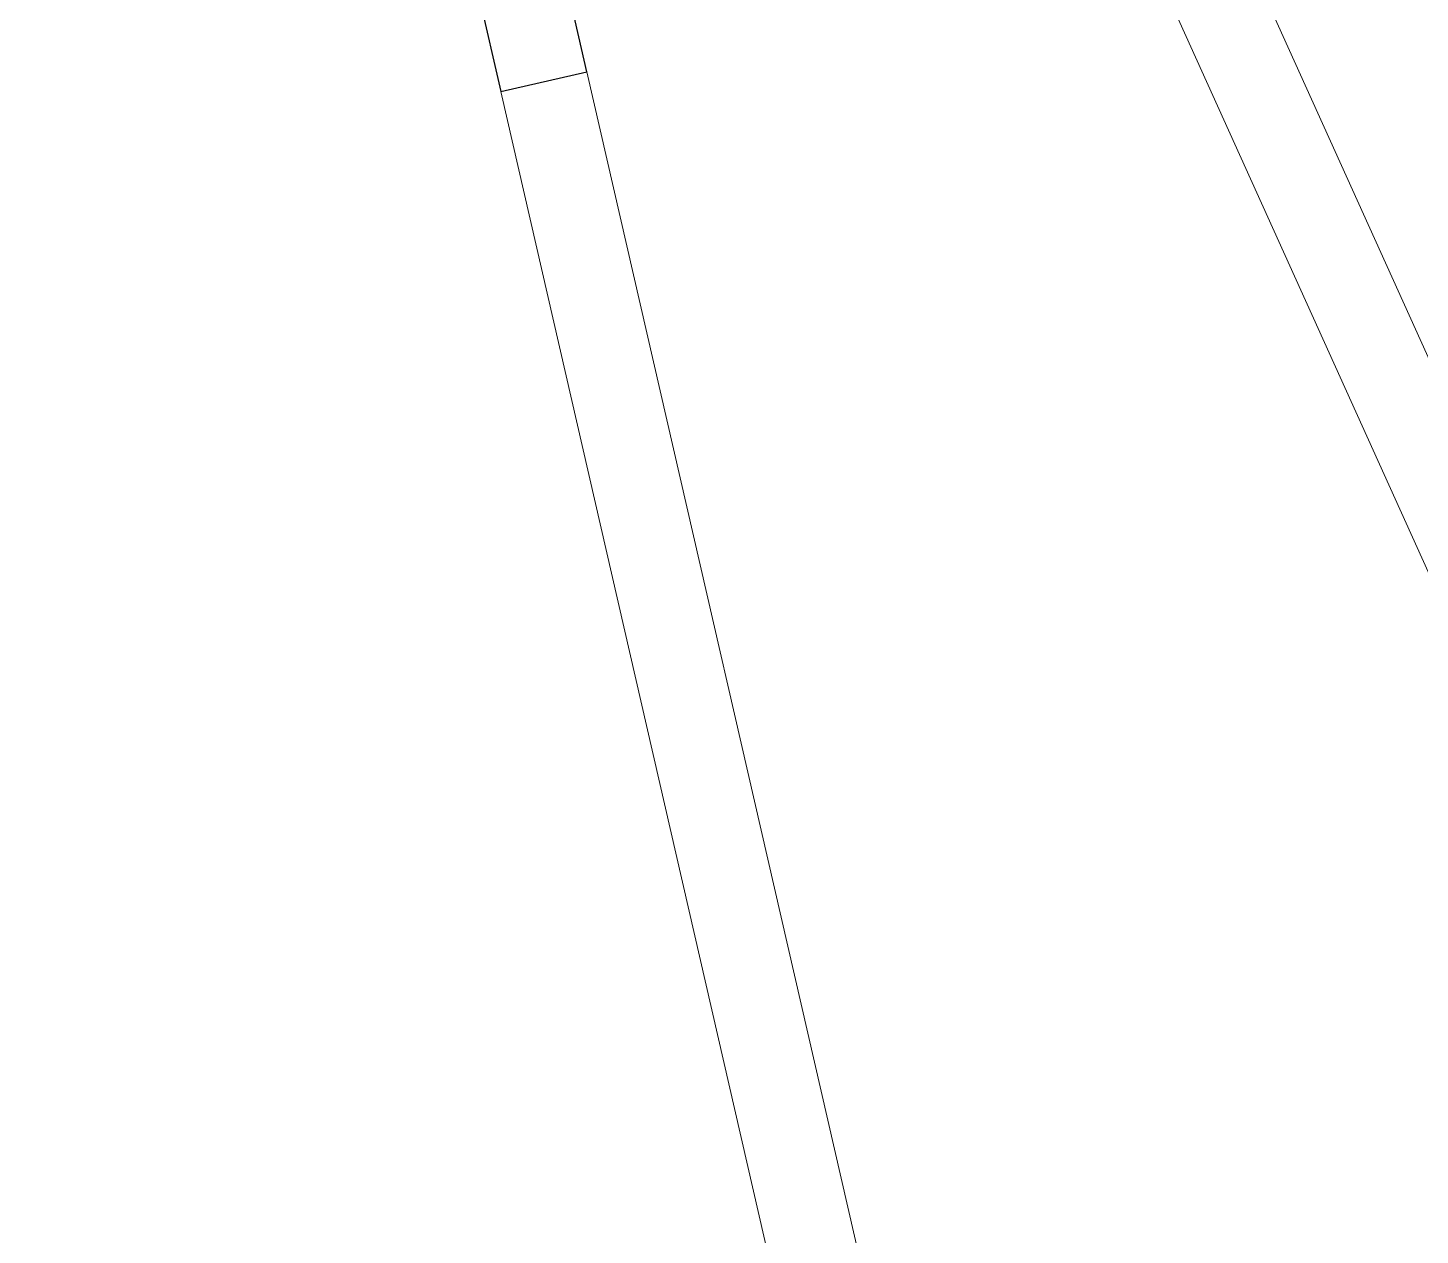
# Model space of a CAD drawing. Header units: metres. Extents: x -217 to -108, y -304 to -188.
# Drawn here: x -159.52 to -156.367, y -249.334 to -246.598 of the extents above; entities that cross this region are included whole.
import ezdxf

# ---------------------------------------------------------------- set-up
doc = ezdxf.new("R2010")
doc.units = ezdxf.units.M
doc.layers.add('A-FLOR', color=192, linetype='Continuous', lineweight=9)
doc.layers.add('A-WALL', color=113, linetype='Continuous', lineweight=9)

msp = doc.modelspace()

# ---------------------------------------------------------------- linework, layer by layer
at = {"layer": 'A-FLOR'}
msp.add_arc((-156.482, -237.2632), 13.3927, 219.99857, 275.89972, dxfattribs=at)
at = {"layer": 'A-WALL', "lineweight": 25}
for p, q in [((-158.2544, -246.6977), (-158.9958, -243.4728)), ((-159.1906, -243.5179), (-158.4493, -246.7425)), ((-158.4493, -246.7425), (-158.2544, -246.6977))]:
    msp.add_line(p, q, dxfattribs=at)
at = {"layer": 'A-WALL'}
for p, q in [((-157.0722, -245.7428), (-151.6786, -257.6891)), ((-152.2498, -256.9099), (-157.0166, -246.3519)), ((-158.2544, -246.6977), (-157.3968, -250.4282)), ((-157.5918, -250.473), (-158.4493, -246.7425))]:
    msp.add_line(p, q, dxfattribs=at)

doc.saveas('drawing.dxf')
